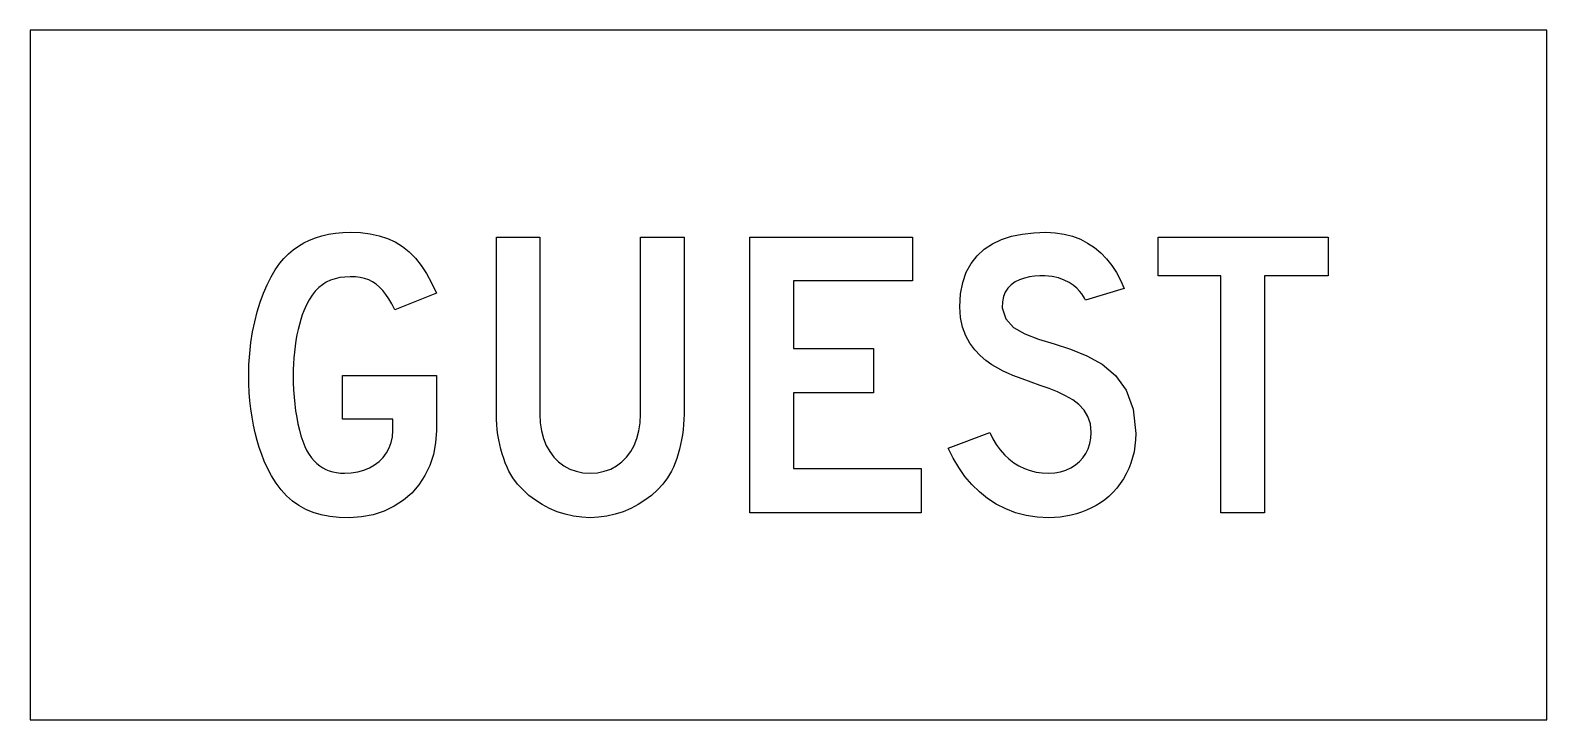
# Model space of a CAD drawing. Extents: x 0 to 33, y 0 to 15.
import ezdxf

# ---------------------------------------------------------------- set-up
doc = ezdxf.new("R2010")
doc.units = 0
doc.layers.add('CUT', color=7, linetype='Continuous')
doc.layers.add('OUTSIDE', color=1, linetype='Continuous')

msp = doc.modelspace()

# ---------------------------------------------------------------- linework, layer by layer
at = {"layer": 'CUT'}
for points in [[(8.6952, 5.5314), (8.589, 5.3118), (8.457, 5.1114), (8.3004, 4.9314), (8.121, 4.7748), (7.92, 4.6428), (7.7004, 4.5366), (7.4628, 4.4592), (7.2096, 4.4112), (6.9426, 4.395), (6.7236, 4.4016), (6.5202, 4.4232), (6.3312, 4.4592), (6.1554, 4.5102), (5.9928, 4.5762), (5.8422, 4.6578), (5.703, 4.7556), (5.5746, 4.869), (5.4564, 4.9986), (5.3466, 5.145), (5.2458, 5.3088), (5.1528, 5.4894), (5.0922, 5.6256), (5.0358, 5.769), (4.9836, 5.9202), (4.9368, 6.078), (4.8948, 6.2418), (4.8582, 6.4104), (4.8264, 6.5838), (4.8006, 6.7602), (4.7796, 6.9402), (4.7652, 7.122), (4.7562, 7.3056), (4.7526, 7.4892), (4.7586, 7.731), (4.7748, 7.9698), (4.8018, 8.2056), (4.8384, 8.436), (4.8846, 8.6598), (4.9398, 8.8764), (5.0028, 9.0834), (5.0742, 9.2796), (5.1528, 9.4644), (5.238, 9.6354), (5.3292, 9.7914), (5.4264, 9.9318), (5.5194, 10.038), (5.6178, 10.1352), (5.7228, 10.2234), (5.8344, 10.3026), (5.952, 10.3728), (6.0768, 10.434), (6.2076, 10.4862), (6.345, 10.5288), (6.4896, 10.5624), (6.6402, 10.5858), (6.7986, 10.6002), (6.9636, 10.605), (7.1874, 10.5972), (7.3962, 10.5726), (7.5906, 10.5312), (7.7718, 10.4718), (7.9404, 10.3944), (8.0976, 10.2972), (8.2434, 10.1808), (8.3796, 10.044), (8.5056, 9.8856), (8.6238, 9.7062), (8.7336, 9.504), (8.8368, 9.279), (7.932, 8.9208), (7.8684, 9.0456), (7.8048, 9.1566), (7.7388, 9.255), (7.6716, 9.3408), (7.6008, 9.414), (7.5264, 9.4764), (7.4478, 9.5274), (7.3644, 9.5682), (7.2744, 9.5988), (7.1784, 9.6204), (7.0752, 9.633), (6.9636, 9.6366), (6.846, 9.6324), (6.735, 9.6186), (6.6306, 9.5958), (6.5328, 9.5628), (6.441, 9.5196), (6.3558, 9.4656), (6.2754, 9.4008), (6.201, 9.3252), (6.1314, 9.237), (6.0672, 9.1374), (6.0078, 9.0252), (5.9526, 8.8998), (5.9172, 8.8068), (5.8848, 8.7066), (5.8548, 8.5998), (5.8272, 8.4876), (5.8032, 8.3706), (5.7816, 8.25), (5.7636, 8.1264), (5.7486, 8.0004), (5.7366, 7.8726), (5.7282, 7.7448), (5.7228, 7.6164), (5.721, 7.4892), (5.7234, 7.332), (5.73, 7.1748), (5.7408, 7.02), (5.7558, 6.867), (5.7744, 6.7182), (5.7978, 6.5736), (5.8248, 6.4344), (5.8554, 6.3012), (5.8902, 6.1752), (5.9286, 6.057), (5.9706, 5.9472), (6.0162, 5.8476), (6.0654, 5.7672), (6.1176, 5.6946), (6.174, 5.6298), (6.2334, 5.5722), (6.297, 5.5218), (6.3636, 5.4792), (6.4338, 5.4432), (6.507, 5.4138), (6.5844, 5.3916), (6.6654, 5.3754), (6.7494, 5.3664), (6.837, 5.3634), (6.9858, 5.3712), (7.1268, 5.394), (7.2594, 5.4312), (7.3812, 5.4816), (7.4928, 5.5452), (7.5924, 5.6208), (7.6794, 5.7084), (7.7526, 5.8062), (7.8108, 5.9136), (7.854, 6.0306), (7.8804, 6.156), (7.89, 6.2892), (7.89, 6.5424), (6.795, 6.5424), (6.795, 7.4892), (8.8368, 7.4892), (8.8368, 6.2892), (8.8206, 6.0222), (8.7726, 5.769)], [(23.9898, 5.703), (23.952, 5.5812), (23.9058, 5.463), (23.8518, 5.3496), (23.79, 5.241), (23.721, 5.1366), (23.6442, 5.0382), (23.5602, 4.9452), (23.469, 4.8576), (23.382, 4.7868), (23.2902, 4.7214), (23.1936, 4.6614), (23.0928, 4.6068), (22.9884, 4.5582), (22.8792, 4.5156), (22.767, 4.4796), (22.6518, 4.4496), (22.5336, 4.4256), (22.4124, 4.4088), (22.2888, 4.398), (22.1634, 4.395), (21.9114, 4.407), (21.6708, 4.4442), (21.4428, 4.5042), (21.2262, 4.5864), (21.0228, 4.6896), (20.832, 4.8132), (20.6544, 4.9554), (20.4906, 5.115), (20.34, 5.292), (20.2038, 5.484), (20.0814, 5.6904), (19.974, 5.9106), (20.8794, 6.2472), (20.9466, 6.1104), (21.0228, 5.9844), (21.1068, 5.8692), (21.1986, 5.7654), (21.297, 5.673), (21.4032, 5.592), (21.5154, 5.523), (21.6342, 5.466), (21.7584, 5.4216), (21.8886, 5.3892), (22.0236, 5.37), (22.1634, 5.3634), (22.2966, 5.3712), (22.422, 5.3934), (22.539, 5.43), (22.647, 5.4804), (22.7448, 5.5422), (22.8318, 5.616), (22.908, 5.7), (22.9716, 5.7936), (23.022, 5.8962), (23.0592, 6.0066), (23.082, 6.1236), (23.0898, 6.2472), (23.0712, 6.4338), (23.0178, 6.5952), (22.9332, 6.7344), (22.821, 6.855), (22.6854, 6.9588), (22.5294, 7.05), (22.3572, 7.131), (22.173, 7.2048), (21.9798, 7.2744), (21.7812, 7.3434), (21.582, 7.4142), (21.3846, 7.4892), (21.2868, 7.5312), (21.1746, 7.5828), (21.0528, 7.6458), (20.9256, 7.7226), (20.7966, 7.8138), (20.6718, 7.9212), (20.5536, 8.046), (20.4474, 8.1894), (20.3574, 8.3538), (20.2878, 8.5404), (20.2428, 8.7498), (20.2266, 8.9844), (20.2434, 9.264), (20.2908, 9.5136), (20.3688, 9.735), (20.4738, 9.9282), (20.6052, 10.0956), (20.7612, 10.2366), (20.9388, 10.3536), (21.1374, 10.4472), (21.3546, 10.518), (21.5886, 10.5672), (21.8382, 10.596), (22.1004, 10.605), (22.305, 10.5954), (22.4988, 10.566), (22.6806, 10.518), (22.8516, 10.4526), (23.0106, 10.3698), (23.1582, 10.2708), (23.295, 10.1568), (23.4198, 10.0284), (23.5332, 9.8856), (23.6358, 9.7308), (23.7264, 9.5628), (23.8056, 9.384), (22.9638, 9.1314), (22.959, 9.1416), (22.9446, 9.1692), (22.92, 9.2106), (22.884, 9.2634), (22.8354, 9.3234), (22.7742, 9.387), (22.6986, 9.4512), (22.608, 9.5118), (22.5018, 9.567), (22.3788, 9.6114), (22.2384, 9.6432), (22.0794, 9.6576), (21.9672, 9.6594), (21.8544, 9.6516), (21.7422, 9.6354), (21.6336, 9.609), (21.5304, 9.5718), (21.4344, 9.5238), (21.3492, 9.4638), (21.276, 9.3912), (21.2178, 9.3054), (21.1764, 9.2064), (21.1542, 9.0924), (21.153, 8.9634), (21.228, 8.7198), (21.3978, 8.5368), (21.6426, 8.3964), (21.9438, 8.2818), (22.2816, 8.1756), (22.6374, 8.0604), (22.9908, 7.92), (23.3238, 7.7358), (23.616, 7.4916), (23.8488, 7.17), (24.003, 6.7542), (24.0582, 6.2262), (24.054, 6.0906), (24.0408, 5.958), (24.0198, 5.829)], [(14.2074, 6.3084), (14.193, 6.1992), (14.175, 6.0918), (14.1528, 5.9868), (14.1276, 5.8842), (14.0988, 5.7834), (14.067, 5.685), (14.0316, 5.5896), (13.9938, 5.496), (13.953, 5.4054), (13.866, 5.2614), (13.7634, 5.1258), (13.647, 4.9986), (13.518, 4.881), (13.377, 4.7742), (13.2264, 4.6788), (13.0674, 4.596), (12.9, 4.5258), (12.7272, 4.47), (12.5496, 4.4286), (12.3678, 4.4034), (12.1842, 4.395), (12.0012, 4.4034), (11.8194, 4.4286), (11.6418, 4.47), (11.469, 4.5258), (11.3016, 4.596), (11.1426, 4.6788), (10.992, 4.7742), (10.851, 4.881), (10.722, 4.9986), (10.6056, 5.1258), (10.503, 5.2614), (10.416, 5.4054), (10.3752, 5.496), (10.3374, 5.5896), (10.302, 5.685), (10.2702, 5.7834), (10.2414, 5.8842), (10.2162, 5.9868), (10.194, 6.0918), (10.176, 6.1992), (10.1616, 6.3084), (10.1508, 6.4194), (10.1448, 6.5322), (10.1424, 6.6474), (10.1424, 10.5), (11.0898, 10.5), (11.0898, 6.6474), (11.0988, 6.4584), (11.1258, 6.282), (11.169, 6.1182), (11.2284, 5.9682), (11.3034, 5.8332), (11.3922, 5.7132), (11.4954, 5.6094), (11.6106, 5.523), (11.7384, 5.454), (11.877, 5.4042), (12.0258, 5.3736), (12.1842, 5.3634), (12.3432, 5.3736), (12.492, 5.4042), (12.6306, 5.454), (12.7584, 5.523), (12.8736, 5.6094), (12.9768, 5.7132), (13.0656, 5.8332), (13.1406, 5.9682), (13.2, 6.1182), (13.2432, 6.282), (13.2702, 6.4584), (13.2792, 6.6474), (13.2792, 10.5), (14.2266, 10.5), (14.2266, 6.6474), (14.2242, 6.5322), (14.2182, 6.4194)], [(19.1952, 10.5), (19.1952, 9.5526), (16.6056, 9.5526), (16.6056, 8.079), (18.3528, 8.079), (18.3528, 7.1106), (16.6056, 7.1106), (16.6056, 5.4684), (19.3848, 5.4684), (19.3848, 4.5), (15.6582, 4.5), (15.6582, 10.5)], [(25.9104, 9.6576), (24.5424, 9.6576), (24.5424, 10.5), (28.2474, 10.5), (28.2474, 9.6576), (26.8578, 9.6576), (26.8578, 4.5), (25.9104, 4.5)]]:
    msp.add_lwpolyline(points, close=True, dxfattribs=at)
at = {"layer": 'OUTSIDE'}
msp.add_lwpolyline([(0, 0), (33, 0), (33, 15), (0, 15)], close=True, dxfattribs=at)

doc.saveas('drawing.dxf')
